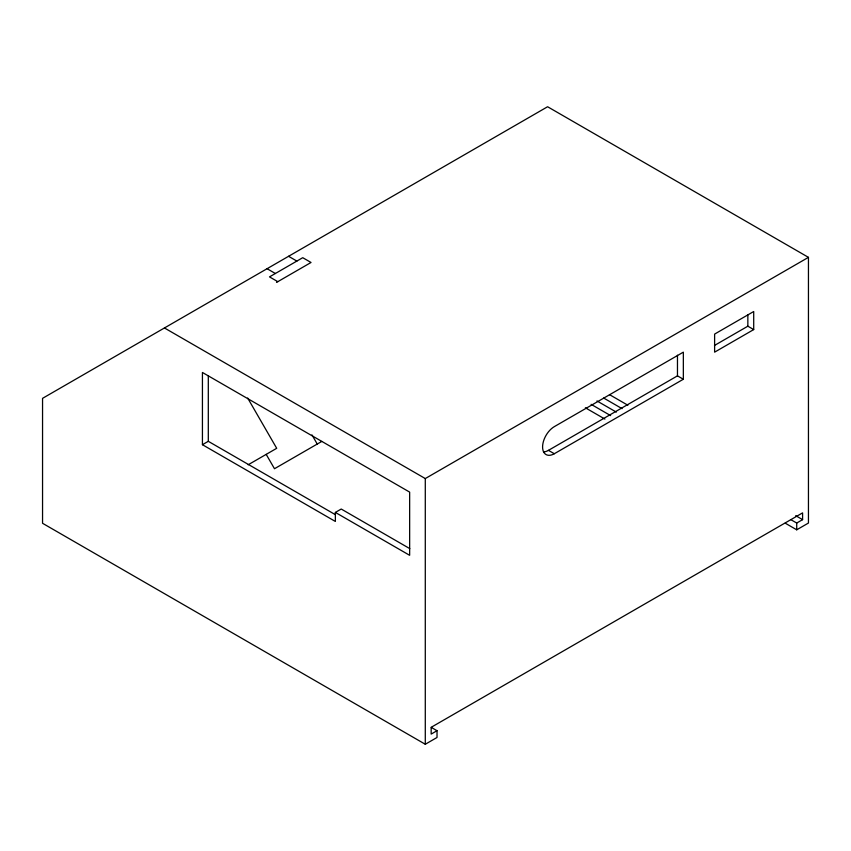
<?xml version="1.0" encoding="UTF-8"?>
<svg xmlns="http://www.w3.org/2000/svg" width="851" height="851" viewBox="0 0 851 851"><rect width="100%" height="100%" fill="white"/><g stroke="black" fill="none" stroke-linecap="round" stroke-linejoin="round"><path stroke-width="1.28" d="M276.511 282.415L311.03 262.48L302.733 257.693L269.501 276.883L277.798 281.67M202.432 444.701L335.368 521.45L335.368 512.419L409.65 555.309L409.65 492.112L202.432 372.472L202.432 444.701L208.304 441.318L335.507 514.759M248.162 464.784L276.703 448.307L247.684 398.045M321.795 441.424L274.49 468.731L266.193 454.37M335.368 512.419L341.23 509.036L409.799 548.629M164.445 327.965L425.287 478.56L808.45 257.353L808.45 523.035L796.717 529.811L785.239 523.174M714.5 345.453L747.848 326.199L753.709 329.582L753.709 311.519L714.617 334.092L714.617 352.154L753.709 329.582M543.491 451.945A16.584 9.574 -60 0 0 548.448 450.349L677.47 375.855L683.342 379.248L683.342 352.154L554.309 426.649A16.584 9.574 -60 0 0 542.587 446.966A16.584 9.574 -60 0 0 554.309 453.732L683.342 379.248M808.45 257.353L547.597 106.747L42.55 398.342L42.55 523.28L425.287 744.253L437.02 737.477L437.02 730.711L431.159 734.094L431.159 727.318L802.589 512.876L802.589 519.653L796.717 523.035L790.973 519.727M609.486 394.63L627.868 405.236M603.689 398.045L622.06 408.65M596.976 400.949L616.315 412.107M795.696 515.674L802.589 519.653M591.115 404.331L610.635 415.607M585.371 407.789L604.901 419.064M288.574 256.289L296.871 261.087M267.076 268.703L275.362 273.501M548.448 450.349L554.309 453.732M431.276 727.392L437.02 730.711M311.966 434.904L317.242 444.052M796.717 523.035L796.717 529.811M747.848 314.583L747.848 326.199M677.47 355.218L677.47 375.855M425.287 478.56L425.287 744.253M208.304 375.653L208.304 441.318"/></g></svg>
